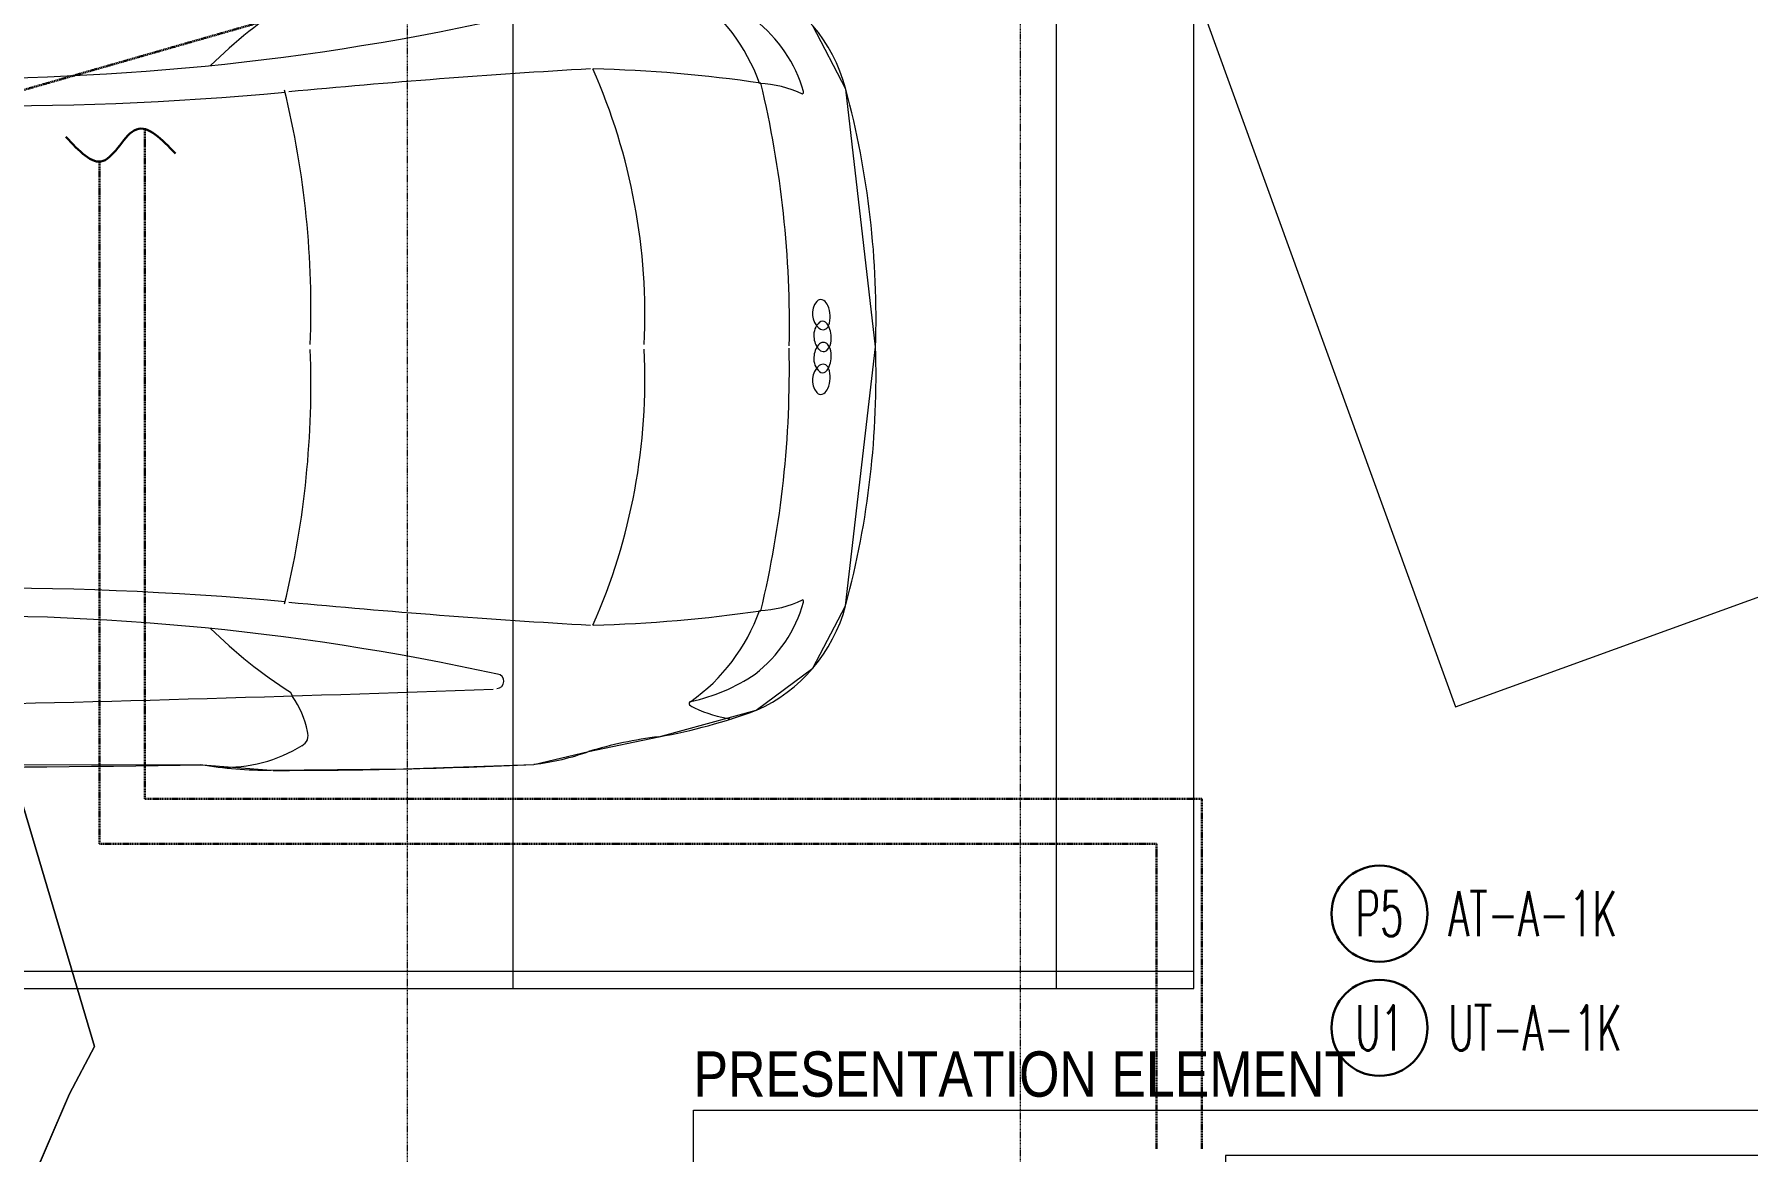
# Model space of a CAD drawing. Extents: x -1439 to 23780, y -1362 to 4476.
# Drawn here: x 7785.1 to 8163.5, y 443.3 to 690.2 of the extents above; entities that cross this region are included whole.
import ezdxf
from ezdxf.enums import TextEntityAlignment as Align
from ezdxf.xclip import XClip

# ---------------------------------------------------------------- set-up
doc = ezdxf.new("R2010")
doc.units = 0
doc.header["$MEASUREMENT"] = 0
doc.header["$XCLIPFRAME"] = 0
doc.linetypes.add('Audi$0$DASHDOT2', pattern=[0.5, 0.25, -0.125, 0, -0.125])
doc.linetypes.add('DASHED2', pattern=[0.375, 0.25, -0.125])
doc.layers.get('0').update_dxf_attribs({"color": 9, "lineweight": 9})
for name, color, linetype, lineweight in [('Audi$0$04', 8, 'Continuous', 9), ('Audi$0$05', 8, 'Continuous', 9), ('Audi$0$06D', 8, 'Continuous', 9), ('Audi$0$21', 8, 'Continuous', 9), ('Audi$0$24', 8, 'Audi$0$DASHDOT2', 9), ('E-KABLO', 7, 'Continuous', 30), ('E-YAZI', 7, 'Continuous', 30)]:
    doc.layers.add(name, color=color, linetype=linetype, lineweight=lineweight)
doc.styles.add('Audi$0$MuuM_TEXT-STANDART', font='ARIALN.TTF')
doc.styles.add('E-YAZI', font='txttw.shx')

# ---------------------------------------------------------------- blocks, each defined once
blk = doc.blocks.new('Audi$0$p-audi-highlight_platform')
for p, q in [((30.3, 0), (30.3, 307.6)), ((150.3, 0), (150.3, 307.6)), ((660.6, 3.8), (0, 3.8))]:
    blk.add_line(p, q)
blk.add_lwpolyline([(0, 307.6), (660.6, 307.6), (660.6, 0), (0, 0)], close=True)
blk = doc.blocks.new('Audi$0$p-audi-presentation')
for p, q in [((-70, 35), (142.5, 35)), ((-70, 34.5), (142.5, 34.5)), ((142.5, 35), (260, 35)), ((142.5, 15.5), (-70, 15.5)), ((142.5, 15), (-70, 15)), ((260, 15), (142.5, 15))]:
    blk.add_line(p, q)
for points in [[(0, 10), (0, 0), (260, 0), (260, 50), (0, 50), (0, 40)], [(-70, 40), (142.5, 40), (142.5, 10), (-70, 10), (-70, 40)]]:
    blk.add_lwpolyline(points)
blk = doc.blocks.new('Audi$0$Group-321-1')
at = {"lineweight": 0}
blk.add_line((384784.4115, 69370.3332), (384784.4025, 69370.333), dxfattribs=at)
blk.add_lwpolyline([(384783.7337, 69368.6844), (384784.4562, 69370.087), (384784.5363, 69370.2162), (384784.6671, 69370.4777), (384784.7897, 69370.7386), (384784.8195, 69370.8587), (384784.8615, 69371.012), (384784.9078, 69371.2302), (384784.8821, 69371.3838), (384784.7923, 69371.511), (384784.3139, 69371.8312), (384783.7777, 69372.0326), (384783.6197, 69372.0318)], dxfattribs=at)
for centre, radius, start, end in [((384783.7002, 69371.6914), 0.3498, 77.5866, 129.0276), ((384783.3657, 69370.1215), 1.955, 60.966, 77.834), ((384783.6803, 69371.6404), 0.3125, 79.0353, 114.6797), ((384783.8912, 69371.7489), 0.2436, 127.2849, 150.4821), ((384783.7369, 69371.9408), 0.00701, 14.3074, 65.7877), ((384783.624, 69371.4545), 0.4181, 82.5082, 117.4781), ((384786.16, 69370.0997), 3.0479, 144.4513, 151.4415), ((384783.1339, 69369.6371), 2.3005, 61.7007, 76.2646), ((384783.4781, 69370.0639), 1.955, 47.8221, 64.6901), ((384784.1759, 69371.7659), 0.0116, 115.4859, 202.8384), ((384784.1827, 69371.7527), 0.0264, 86.2513, 116.6), ((384784.1802, 69371.7174), 0.0619, 44.0406, 86.0686), ((384784.2048, 69371.7798), 0.0437, 204.9366, 291.601), ((384784.219, 69371.7483), 0.0101, 111.9283, 196.7629), ((384784.245, 69371.7546), 0.0368, 193.5155, 249.2754), ((384784.2267, 69371.7313), 0.0287, 93.4709, 113.7003), ((384784.2157, 69371.751), 0.0129, 292.515, 43.913), ((384784.2218, 69371.692), 0.0681, 58.3409, 87.3083), ((384784.264, 69371.7268), 0.0131, 105.2381, 152.0925), ((384784.2396, 69371.7211), 0.0339, 22.2897, 58.1662), ((384784.2684, 69371.7064), 0.0339, 67.4899, 103.3665), ((384784.2588, 69371.7295), 0.0131, 333.5636, 20.4181), ((384784.2551, 69371.6749), 0.0681, 38.3479, 67.3152), ((384784.2513, 69371.7608), 0.045, 244.6107, 282.6822), ((384784.2665, 69371.7271), 0.0153, 157.3959, 204.4647), ((384784.2938, 69371.739), 0.045, 202.974, 241.0454), ((384784.2575, 69371.7317), 0.0153, 281.1914, 328.2602), ((384784.2924, 69371.7303), 0.0368, 236.3807, 292.1406), ((384784.3065, 69371.7044), 0.0129, 81.7431, 193.1412), ((384784.3363, 69371.7123), 0.0437, 194.0551, 280.7195), ((384784.3025, 69371.7054), 0.0101, 288.8932, 13.7278), ((384784.2842, 69371.7018), 0.0287, 11.9558, 32.1852), ((384784.2999, 69371.6559), 0.0619, 39.5875, 81.6156), ((384784.3272, 69371.6786), 0.0264, 9.0561, 39.4048), ((384783.2195, 69369.5931), 2.3005, 49.3915, 63.9554), ((384784.3419, 69371.6807), 0.0116, 282.8177, 10.1702), ((384800.1056, 69364.1963), 18.1799, 156.13496, 158.24111), ((384783.405, 69370.2154), 1.343, 60.0174, 86.688), ((384784.5586, 69371.2508), 0.3498, 356.6286, 48.0695), ((384784.4941, 69371.4395), 0.2436, 335.1741, 358.3712), ((384784.7399, 69371.4259), 0.00701, 59.8685, 111.3487), ((384784.5288, 69371.2049), 0.3125, 10.9765, 46.6208), ((384777.8715, 69372.8535), 5.6052, 330.8944, 345.1644), ((384783.5314, 69370.1506), 1.343, 38.9682, 65.6387), ((384781.8315, 69372.3216), 3.0479, 334.2146, 341.2049), ((384784.4106, 69371.0507), 0.4181, 8.178, 43.1479), ((384784.436, 69371.2157), 0.4025, 344.8714, 6.9361), ((384783.6723, 69371.3777), 1.2443, 342.9317, 353.1906), ((384784.6574, 69371.3463), 0.2984, 307.9125, 324.3512), ((384784.8286, 69371.1089), 0.00442, 156.7934, 286.8057), ((384784.7921, 69371.1821), 0.0862, 296.0164, 304.3102), ((384784.1506, 69371.1377), 1.1104, 185.593, 197.2706), ((384768.9056, 69380.2116), 18.1799, 327.41502, 329.52117), ((384785.7608, 69370.6832), 0.9575, 159.9143, 169.4376), ((384776.6075, 69373.5829), 7.1236, 326.0794, 338.11644), ((384782.7341, 69368.9325), 2.0531, 60.6822, 76.5032), ((384784.272, 69370.9318), 0.5525, 339.5333, 352.6324), ((384788.9005, 69367.1922), 5.6052, 140.4918, 154.7617), ((384784.589, 69370.7491), 0.0159, 335.2578, 146.6522), ((384782.8801, 69368.8575), 2.0531, 49.1529, 64.974), ((384699.7855, 69410.5499), 93.6961, 334.028379, 334.853054), ((384773.8988, 69375.6976), 11.9668, 332.7589, 335.51885), ((384790.2301, 69366.5903), 7.1236, 147.53968, 159.57673), ((384783.8462, 69371.294), 1.1104, 288.3855, 300.0631), ((384784.4389, 69370.1168), 0.2179, 74.6714, 96.8944), ((384784.2014, 69370.2765), 0.3186, 330.1806, 4.6832), ((384784.4908, 69370.2948), 0.0326, 47.1018, 80.1697), ((384784.4824, 69370.2982), 0.0369, 5.3122, 33.8561), ((384783.6393, 69370.6814), 1.0105, 323.7375, 332.5866), ((384743.6698, 69390.211), 45.4809, 331.7595, 333.7383)]:
    blk.add_arc(centre, radius, start, end, dxfattribs=at)
blk = doc.blocks.new('Audi$0$Group-325-1')
for p, q in [((384784.2699, 69369.7089), (384784.2277, 69369.6053)), ((384784.901, 69369.5901), (384784.2699, 69369.7089)), ((384784.2277, 69369.6053), (384784.1715, 69369.5072)), ((384784.9688, 69369.494), (384784.901, 69369.5901)), ((384784.1334, 69369.5156), (384785.1602, 69369.3127)), ((384785.1131, 69369.3188), (384784.9688, 69369.494)), ((384784.1214, 69369.4547), (384785.1608, 69369.254)), ((384785.0663, 69369.1565), (384784.0879, 69369.3606)), ((384785.1602, 69369.3127), (384785.1706, 69369.2337)), ((384785.1706, 69369.2337), (384785.1687, 69369.1701)), ((384785.1687, 69369.1701), (384785.151, 69369.1543)), ((384785.151, 69369.1543), (384785.0663, 69369.1565))]:
    blk.add_line(p, q)
blk.add_lwpolyline([(384784.2699, 69369.7089), (384784.901, 69369.5901), (384784.9688, 69369.494), (384785.1099, 69369.3227), (384785.1602, 69369.3127), (384785.1706, 69369.2337), (384785.1687, 69369.1701), (384785.151, 69369.1543), (384785.0663, 69369.1565), (384784.0879, 69369.3606), (384784.1366, 69369.4517), (384784.166, 69369.5091), (384784.1719, 69369.508), (384784.2277, 69369.6053)], close=True)
blk = doc.blocks.new('Audi$0$p-audi_arac')
at = {"layer": 'Audi$0$06D', "lineweight": 0, "flags": 128}
blk.add_lwpolyline([(695.6, 0.8), (-4.4, 0.8), (-4.4, 400.8), (695.6, 400.8)], close=True, dxfattribs=at)
at = {"xscale": 99.99999999999999, "yscale": 99.99999999999999, "zscale": 99.99999999999999, "rotation": 117.1763778173342}
for name in ['Audi$0$Group-321-1', 'Audi$0$Group-325-1']:
    blk.add_blockref(name, (23745751.03, -31061967.79), dxfattribs=at)

msp = doc.modelspace()

# ---------------------------------------------------------------- linework, layer by layer
at = {"layer": 'Audi$0$21', "linetype": 'Audi$0$DASHDOT2'}
msp.add_lwpolyline([(8002.88, 204.47), (8002.88, 4014.1)], dxfattribs=at)
at = {"layer": 'Audi$0$24'}
msp.add_lwpolyline([(7867.5, 195), (7867.5, 4035)], dxfattribs=at)
at = {"layer": 'E-KABLO', "color": 6, "linetype": 'DASHED2'}
for p, q in [((8240.25, 808.98), (7587.93, 622.07)), ((7799.49, 511.33), (7799.49, 662.06)), ((8032.98, 511.33), (7799.49, 511.33)), ((8032.98, 443.99), (8032.98, 511.33))]:
    msp.add_line(p, q, dxfattribs=at)
at = {"layer": 'E-KABLO', "color": 4, "linetype": 'DASHED2'}
for p, q in [((7809.49, 521.33), (7809.49, 669.24)), ((8042.98, 521.33), (7809.49, 521.33)), ((8042.98, 443.99), (8042.98, 521.33))]:
    msp.add_line(p, q, dxfattribs=at)
at = {"layer": 'E-KABLO', "color": 7, "linetype": 'Continuous'}
for centre in [(8082.2, 495.93), (8082.2, 470.71)]:
    msp.add_circle(centre, 10.61, dxfattribs=at)
at = {"layer": 'E-KABLO', "color": 3}
msp.add_spline([(7816.25, 663.84), (7807.65, 669.17), (7800.28, 662.2), (7792.08, 667.53)], degree=3, dxfattribs=at)

# ---------------------------------------------------------------- block references
at = {"layer": 'Audi$0$04', "xscale": -1, "rotation": 19.9319625242744}
msp.add_blockref('Audi$0$p-audi_arac', (8753.2, 777.99), dxfattribs=at)
at = {"layer": 'Audi$0$04'}
ref = msp.add_blockref('Audi$0$p-audi_arac', (8070.9, 820.84), dxfattribs=dict(at, rotation=180))
XClip(ref).set_block_clipping_path([(78.7122941336, 1.0544697778), (604.8782045665, 398.767110667)])
at = {"layer": 'Audi$0$05', "xscale": -1}
for name, p in [('Audi$0$p-audi-highlight_platform', (8041.16, 479.43)), ('Audi$0$p-audi-presentation', (8190.68, 402.5))]:
    msp.add_blockref(name, p, dxfattribs=at)

# ---------------------------------------------------------------- texts
at = {"layer": 'Audi$0$05', "style": 'Audi$0$MuuM_TEXT-STANDART'}
msp.add_text('PRESENTATION ELEMENT', height=10, dxfattribs=at).set_placement((7930.68, 452.5), align=Align.BOTTOM_LEFT)
at = {"layer": 'E-KABLO', "color": 3, "linetype": 'Continuous', "style": 'E-YAZI', "width": 0.6}
for s, p in [('P5', (8082.2, 495.93)), ('U1', (8082.2, 470.71))]:
    msp.add_text(s, height=10, dxfattribs=at).set_placement(p, align=Align.MIDDLE_CENTER)
at = {"layer": 'E-YAZI', "color": 3, "style": 'E-YAZI', "width": 0.6}
for s, p in [('AT-A-1K', (8097.38, 490.93, 0)), ('UT-A-1K', (8097.38, 465.7, 0))]:
    msp.add_text(s, height=10, dxfattribs=at).set_placement(p)

doc.saveas('drawing.dxf')
